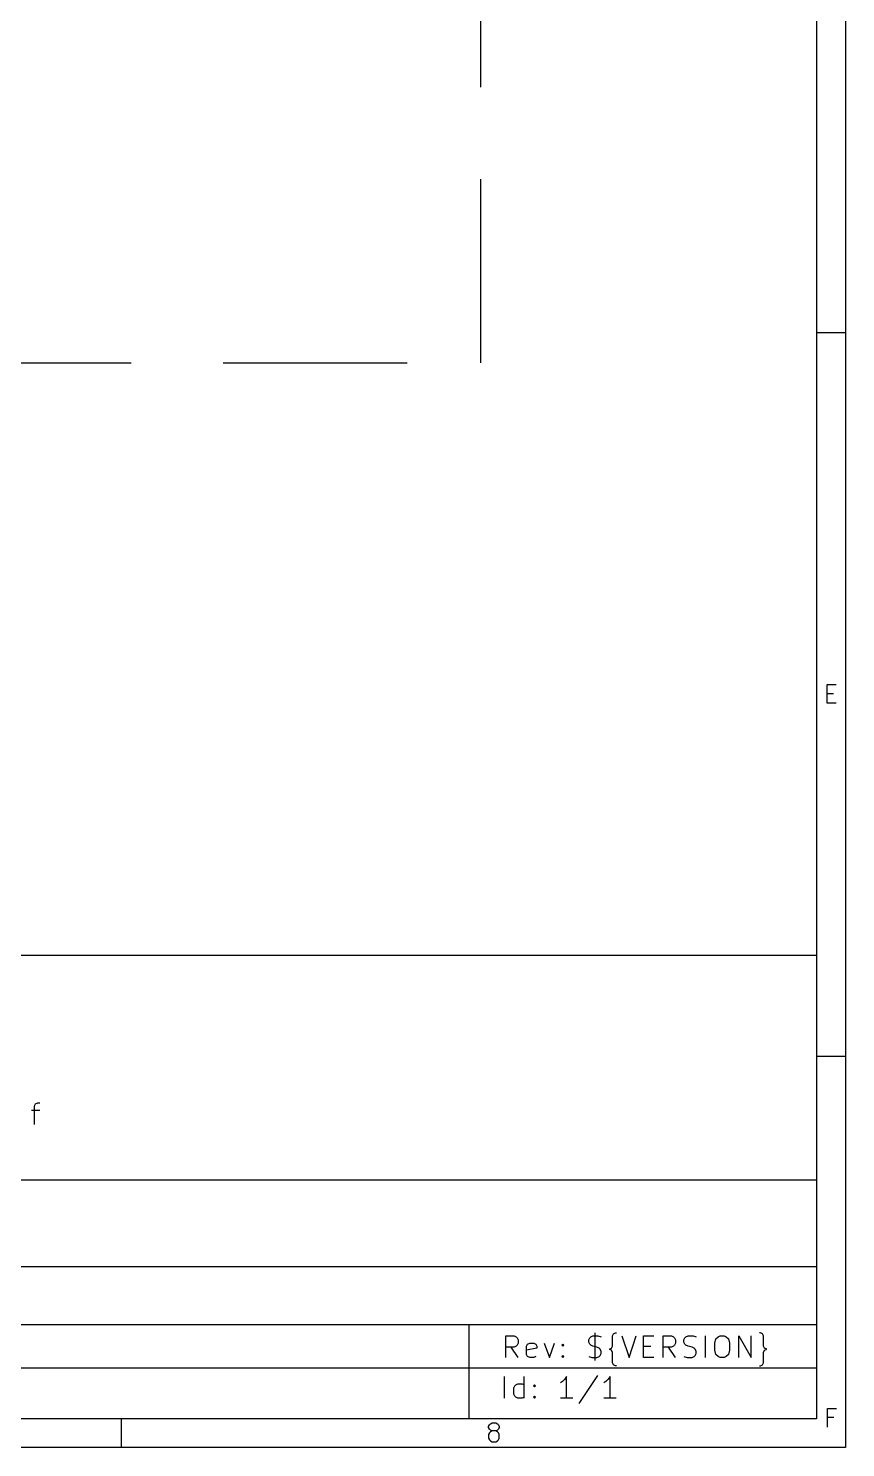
# Model space of a CAD drawing. Extents: x 0.4 to 16.1, y -11.3 to -0.4.
# Drawn here: x 13.921 to 16.141, y -11.299 to -7.44 of the extents above; entities that cross this region are included whole.
import ezdxf

# ---------------------------------------------------------------- set-up
doc = ezdxf.new("R2010")
doc.units = 0
doc.header["$MEASUREMENT"] = 0
doc.linetypes.add('DASHED', pattern=[0.75, 0.5, -0.25])
doc.layers.add('BLUE3', color=171, linetype='CONTINUOUS')
doc.layers.add('RED2', color=1, linetype='CONTINUOUS')

msp = doc.modelspace()

# ---------------------------------------------------------------- linework, layer by layer
at = {"layer": 'BLUE3', "linetype": 'DASHED'}
for p, q in [((15.15, -8.35), (15.15, -1.85)), ((7.7, -8.35), (15.15, -8.35))]:
    msp.add_line(p, q, dxfattribs=at)
at = {"layer": 'RED2', "linetype": 'CONTINUOUS'}
for p, q in [((16.1413, -0.3937), (16.1413, -11.2993)), ((16.0626, -0.4724), (16.0626, -11.2206)), ((16.1413, -8.2677), (16.0626, -8.2677)), ((16.091, -9.2753), (16.091, -9.2242)), ((16.091, -9.2242), (16.1153, -9.2242)), ((16.091, -9.2485), (16.108, -9.2485)), ((16.1153, -9.2753), (16.091, -9.2753)), ((11.8106, -9.9607), (16.0626, -9.9607)), ((16.0626, -9.9607), (16.0626, -11.2206)), ((16.1413, -10.2362), (16.0626, -10.2362)), ((13.9376, -10.3702), (13.9404, -10.3646)), ((13.9376, -10.4208), (13.9376, -10.3702)), ((13.9404, -10.3646), (13.9461, -10.3617)), ((13.9461, -10.3617), (13.9517, -10.3617)), ((13.9292, -10.3814), (13.9517, -10.3814)), ((11.8106, -10.571), (16.0626, -10.571)), ((11.8106, -10.8072), (16.0626, -10.8072)), ((11.8106, -10.9647), (16.0626, -10.9647)), ((15.1177, -10.9647), (15.1177, -11.2206)), ((15.2182, -11.0544), (15.2182, -10.9953)), ((15.2182, -10.9953), (15.2407, -10.9953)), ((15.2407, -10.9953), (15.2464, -10.9981)), ((15.2464, -10.9981), (15.2492, -11.0009)), ((15.446, -11.0009), (15.4488, -10.9981)), ((15.4488, -10.9981), (15.4545, -10.9953)), ((15.4545, -10.9953), (15.4685, -10.9953)), ((15.4601, -10.9869), (15.4601, -11.0628)), ((15.4685, -10.9953), (15.477, -10.9981)), ((15.5079, -10.9953), (15.5107, -10.9897)), ((15.5079, -11.0234), (15.5079, -10.9953)), ((15.5107, -10.9897), (15.5163, -10.9869)), ((15.5163, -10.9869), (15.5191, -10.9869)), ((15.5332, -10.9953), (15.5529, -11.0544)), ((15.5529, -11.0544), (15.5726, -10.9953)), ((15.5923, -11.0544), (15.5923, -10.9953)), ((15.5923, -10.9953), (15.6204, -10.9953)), ((15.6457, -11.0544), (15.6457, -10.9953)), ((15.6457, -10.9953), (15.6682, -10.9953)), ((15.6682, -10.9953), (15.6738, -10.9981)), ((15.6738, -10.9981), (15.6766, -11.0009)), ((15.7047, -11.0009), (15.7076, -10.9981)), ((15.7076, -10.9981), (15.7132, -10.9953)), ((15.7132, -10.9953), (15.7272, -10.9953)), ((15.7272, -10.9953), (15.7357, -10.9981)), ((15.761, -11.0544), (15.761, -10.9953)), ((15.7891, -11.0037), (15.7947, -10.9981)), ((15.7947, -10.9981), (15.8004, -10.9953)), ((15.8004, -10.9953), (15.8116, -10.9953)), ((15.8116, -10.9953), (15.8172, -10.9981)), ((15.8172, -10.9981), (15.8229, -11.0037)), ((15.851, -11.0544), (15.851, -10.9953)), ((15.851, -10.9953), (15.8847, -11.0544)), ((15.8847, -11.0544), (15.8847, -10.9953)), ((15.91, -10.9869), (15.9072, -10.9869)), ((15.9157, -10.9897), (15.91, -10.9869)), ((15.9185, -10.9953), (15.9157, -10.9897)), ((15.9185, -11.0234), (15.9185, -10.9953)), ((15.2407, -11.0262), (15.2182, -11.0262)), ((15.252, -11.0544), (15.2323, -11.0262)), ((15.2464, -11.0234), (15.2407, -11.0262)), ((15.2492, -11.0206), (15.2464, -11.0234)), ((15.2492, -11.0009), (15.252, -11.0065)), ((15.252, -11.015), (15.2492, -11.0206)), ((15.252, -11.0065), (15.252, -11.015)), ((15.2745, -11.0234), (15.2773, -11.0178)), ((15.2745, -11.0459), (15.2745, -11.0234)), ((15.3026, -11.029), (15.2745, -11.0347)), ((15.2773, -11.0178), (15.2829, -11.015)), ((15.2829, -11.015), (15.2942, -11.015)), ((15.2942, -11.015), (15.2998, -11.0178)), ((15.2998, -11.0178), (15.3026, -11.0234)), ((15.3026, -11.0234), (15.3026, -11.029)), ((15.3223, -11.015), (15.3364, -11.0544)), ((15.3364, -11.0544), (15.3504, -11.015)), ((15.3701, -11.0206), (15.3729, -11.0178)), ((15.3729, -11.0234), (15.3701, -11.0206)), ((15.3729, -11.0178), (15.3757, -11.0206)), ((15.3729, -11.0178), (15.3729, -11.0234)), ((15.3757, -11.0206), (15.3729, -11.0234)), ((15.4432, -11.0065), (15.446, -11.0009)), ((15.4432, -11.0122), (15.4432, -11.0065)), ((15.446, -11.0178), (15.4432, -11.0122)), ((15.4488, -11.0206), (15.446, -11.0178)), ((15.4545, -11.0234), (15.4488, -11.0206)), ((15.4657, -11.0262), (15.4545, -11.0234)), ((15.4713, -11.029), (15.4657, -11.0262)), ((15.4742, -11.0319), (15.4713, -11.029)), ((15.477, -11.0375), (15.4742, -11.0319)), ((15.4995, -11.0319), (15.5051, -11.029)), ((15.5051, -11.0347), (15.4995, -11.0319)), ((15.5051, -11.029), (15.5079, -11.0234)), ((15.5079, -11.0403), (15.5051, -11.0347)), ((15.5923, -11.0234), (15.6119, -11.0234)), ((15.6682, -11.0262), (15.6457, -11.0262)), ((15.6794, -11.0544), (15.6598, -11.0262)), ((15.6738, -11.0234), (15.6682, -11.0262)), ((15.6766, -11.0206), (15.6738, -11.0234)), ((15.6766, -11.0009), (15.6794, -11.0065)), ((15.6794, -11.015), (15.6766, -11.0206)), ((15.6794, -11.0065), (15.6794, -11.015)), ((15.7019, -11.0065), (15.7047, -11.0009)), ((15.7019, -11.0122), (15.7019, -11.0065)), ((15.7047, -11.0178), (15.7019, -11.0122)), ((15.7076, -11.0206), (15.7047, -11.0178)), ((15.7132, -11.0234), (15.7076, -11.0206)), ((15.7244, -11.0262), (15.7132, -11.0234)), ((15.7301, -11.029), (15.7244, -11.0262)), ((15.7329, -11.0319), (15.7301, -11.029)), ((15.7357, -11.0375), (15.7329, -11.0319)), ((15.7863, -11.015), (15.7891, -11.0037)), ((15.7863, -11.0347), (15.7863, -11.015)), ((15.7891, -11.0459), (15.7863, -11.0347)), ((15.8229, -11.0037), (15.8257, -11.015)), ((15.8257, -11.0347), (15.8229, -11.0459)), ((15.8257, -11.015), (15.8257, -11.0347)), ((15.9213, -11.029), (15.9185, -11.0234)), ((15.9185, -11.0403), (15.9213, -11.0347)), ((15.9269, -11.0319), (15.9213, -11.029)), ((15.9213, -11.0347), (15.9269, -11.0319)), ((15.2773, -11.0515), (15.2745, -11.0459)), ((15.2829, -11.0544), (15.2773, -11.0515)), ((15.2942, -11.0544), (15.2829, -11.0544)), ((15.2998, -11.0515), (15.2942, -11.0544)), ((15.3701, -11.0515), (15.3729, -11.0487)), ((15.3729, -11.0544), (15.3701, -11.0515)), ((15.3729, -11.0487), (15.3757, -11.0515)), ((15.3729, -11.0487), (15.3729, -11.0544)), ((15.3757, -11.0515), (15.3729, -11.0544)), ((15.4432, -11.0515), (15.4517, -11.0544)), ((15.4517, -11.0544), (15.4657, -11.0544)), ((15.4657, -11.0544), (15.4713, -11.0515)), ((15.4713, -11.0515), (15.4742, -11.0487)), ((15.4742, -11.0487), (15.477, -11.0431)), ((15.477, -11.0431), (15.477, -11.0375)), ((15.5079, -11.0684), (15.5079, -11.0403)), ((15.5107, -11.074), (15.5079, -11.0684)), ((15.5163, -11.0768), (15.5107, -11.074)), ((15.6204, -11.0544), (15.5923, -11.0544)), ((15.7019, -11.0515), (15.7104, -11.0544)), ((15.7104, -11.0544), (15.7244, -11.0544)), ((15.7244, -11.0544), (15.7301, -11.0515)), ((15.7301, -11.0515), (15.7329, -11.0487)), ((15.7329, -11.0487), (15.7357, -11.0431)), ((15.7357, -11.0431), (15.7357, -11.0375)), ((15.7947, -11.0515), (15.7891, -11.0459)), ((15.8004, -11.0544), (15.7947, -11.0515)), ((15.8116, -11.0544), (15.8004, -11.0544)), ((15.8172, -11.0515), (15.8116, -11.0544)), ((15.8229, -11.0459), (15.8172, -11.0515)), ((15.91, -11.0768), (15.9157, -11.074)), ((15.9157, -11.074), (15.9185, -11.0684)), ((15.9185, -11.0684), (15.9185, -11.0403)), ((11.8106, -11.0828), (16.0626, -11.0828)), ((15.2144, -11.1649), (15.2144, -11.1058)), ((15.2678, -11.1649), (15.2678, -11.1058)), ((15.3831, -11.1058), (15.3775, -11.1143)), ((15.3831, -11.1649), (15.3831, -11.1058)), ((15.4675, -11.103), (15.4168, -11.179)), ((15.5012, -11.1058), (15.4956, -11.1143)), ((15.5012, -11.1649), (15.5012, -11.1058)), ((15.5191, -11.0768), (15.5163, -11.0768)), ((15.9072, -11.0768), (15.91, -11.0768)), ((15.2397, -11.1368), (15.2425, -11.1311)), ((15.2397, -11.1536), (15.2397, -11.1368)), ((15.2425, -11.1311), (15.2453, -11.1283)), ((15.2453, -11.1283), (15.2509, -11.1255)), ((15.2509, -11.1255), (15.2622, -11.1255)), ((15.2622, -11.1255), (15.2678, -11.1283)), ((15.2931, -11.1311), (15.2959, -11.1283)), ((15.2959, -11.134), (15.2931, -11.1311)), ((15.2959, -11.1283), (15.2987, -11.1311)), ((15.2959, -11.1283), (15.2959, -11.134)), ((15.2987, -11.1311), (15.2959, -11.134)), ((15.3718, -11.1199), (15.3662, -11.1227)), ((15.3775, -11.1143), (15.3718, -11.1199)), ((15.4899, -11.1199), (15.4843, -11.1227)), ((15.4956, -11.1143), (15.4899, -11.1199)), ((15.2425, -11.1593), (15.2397, -11.1536)), ((15.2453, -11.1621), (15.2425, -11.1593)), ((15.2509, -11.1649), (15.2453, -11.1621)), ((15.2622, -11.1649), (15.2509, -11.1649)), ((15.2678, -11.1621), (15.2622, -11.1649)), ((15.2931, -11.1621), (15.2959, -11.1593)), ((15.2959, -11.1649), (15.2931, -11.1621)), ((15.2959, -11.1593), (15.2987, -11.1621)), ((15.2959, -11.1593), (15.2959, -11.1649)), ((15.2987, -11.1621), (15.2959, -11.1649)), ((15.4, -11.1649), (15.3662, -11.1649)), ((15.5181, -11.1649), (15.4843, -11.1649)), ((16.0626, -11.2206), (0.4724, -11.2206)), ((16.0626, -11.2206), (11.8106, -11.2206)), ((14.1732, -11.2206), (14.1732, -11.2993)), ((16.0922, -11.2438), (16.0922, -11.1927)), ((16.0922, -11.1927), (16.1166, -11.1927)), ((16.1092, -11.217), (16.0922, -11.217)), ((15.1711, -11.2419), (15.1735, -11.237)), ((15.1711, -11.2443), (15.1711, -11.2419)), ((15.1735, -11.2492), (15.1711, -11.2443)), ((15.1735, -11.2589), (15.1711, -11.2638)), ((15.1711, -11.2638), (15.1711, -11.2736)), ((15.1735, -11.237), (15.176, -11.2346)), ((15.176, -11.2516), (15.1735, -11.2492)), ((15.176, -11.2565), (15.1735, -11.2589)), ((15.176, -11.2346), (15.1809, -11.2321)), ((15.1809, -11.2541), (15.176, -11.2516)), ((15.1809, -11.2541), (15.176, -11.2565)), ((15.1809, -11.2321), (15.1906, -11.2321)), ((15.1906, -11.2541), (15.1809, -11.2541)), ((15.1906, -11.2321), (15.1955, -11.2346)), ((15.1955, -11.2516), (15.1906, -11.2541)), ((15.1955, -11.2565), (15.1906, -11.2541)), ((15.1955, -11.2346), (15.1979, -11.237)), ((15.1979, -11.2492), (15.1955, -11.2516)), ((15.1979, -11.2589), (15.1955, -11.2565)), ((15.1979, -11.237), (15.2004, -11.2419)), ((15.2004, -11.2443), (15.1979, -11.2492)), ((15.2004, -11.2638), (15.1979, -11.2589)), ((15.2004, -11.2419), (15.2004, -11.2443)), ((15.2004, -11.2736), (15.2004, -11.2638)), ((16.1413, -11.2993), (0.3937, -11.2993)), ((15.1711, -11.2736), (15.1735, -11.2784)), ((15.1735, -11.2784), (15.176, -11.2809)), ((15.176, -11.2809), (15.1809, -11.2833)), ((15.1809, -11.2833), (15.1906, -11.2833)), ((15.1906, -11.2833), (15.1955, -11.2809)), ((15.1955, -11.2809), (15.1979, -11.2784)), ((15.1979, -11.2784), (15.2004, -11.2736))]:
    msp.add_line(p, q, dxfattribs=at)

doc.saveas('drawing.dxf')
